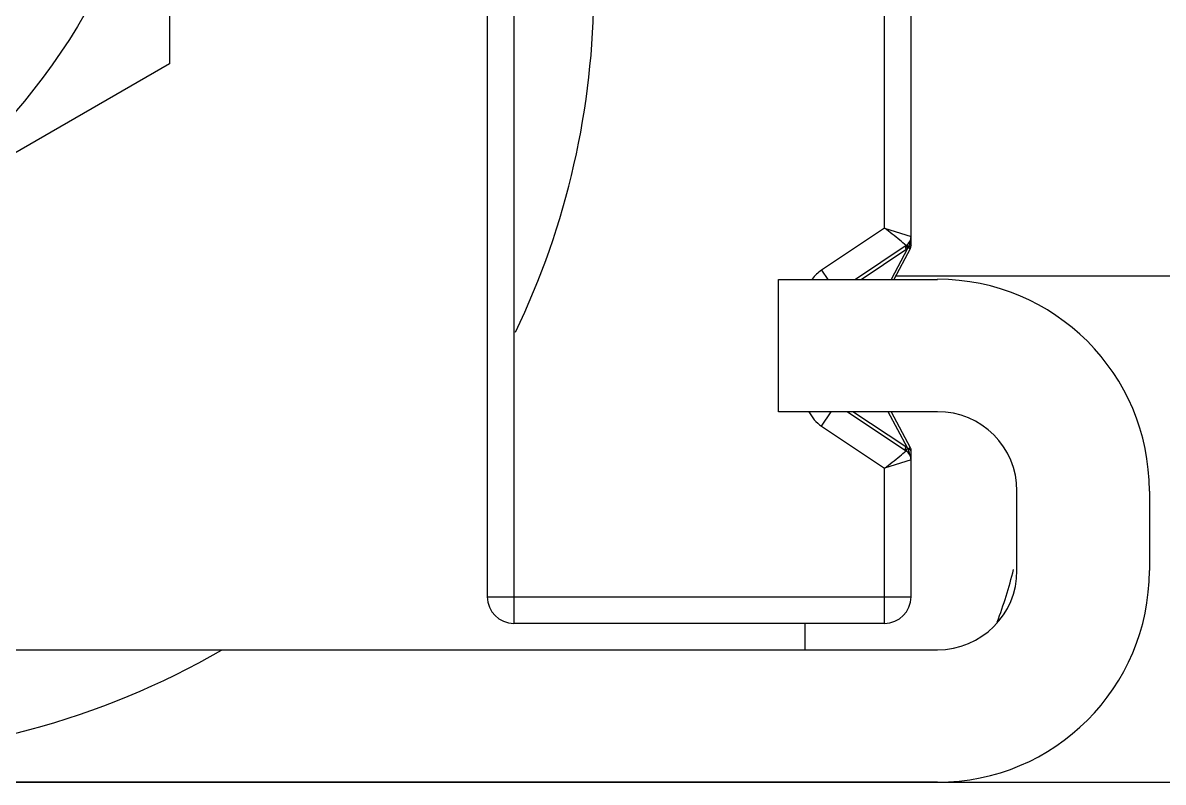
# Model space of a CAD drawing. Header units: millimetres. Extents: x -633009578 to 5705885, y -633235091 to 2571734.
# Drawn here: x 2463224.2 to 2463435.9, y 1994672.4 to 1994813.4 of the extents above; entities that cross this region are included whole.
import ezdxf

# ---------------------------------------------------------------- set-up
doc = ezdxf.new("R2010")
doc.units = ezdxf.units.MM
doc.header["$LTSCALE"] = 1000
doc.header["$MEASUREMENT"] = 0
doc.layers.get('0').update_dxf_attribs({"color": 9})
doc.layers.add('E-WIRE-系统', color=3, linetype='Continuous')

# ---------------------------------------------------------------- blocks, each defined once
blk = doc.blocks.new('G$CF4FACE3C')
at = {"layer": 'E-WIRE-系统'}
for p, q in [((-1569.22, -1538.83), (-1569.22, -1356.19)), ((-1573.66, -1535.98), (-1573.66, -1357.62)), ((-1693.66, -1385.21), (-1693.66, -1508.38)), ((-1640.33, -1469.12), (-1640.33, -1597.91)), ((-1635.88, -1472.3), (-1635.88, -1602.36)), ((-1693.66, -1508.38), (-1800.33, -1569.97)), ((-1573.66, -1535.98), (-1584.22, -1543.02)), ((-1573.66, -1535.98), (-1569.22, -1537.4)), ((-1570.01, -1538.88), (-1578.55, -1544.58)), ((-1577.58, -1544.58), (-1570.07, -1539.57)), ((-1569.82, -1539.38), (-1572.56, -1544.58)), ((-1569.37, -1539.45), (-1572.08, -1544.58)), ((-1570.13, -1539.26), (-1570.07, -1539.57)), ((-1569.91, -1539.11), (-1569.82, -1539.38)), ((-1569.82, -1539.02), (-1569.72, -1539.27)), ((-1569.82, -1539.38), (-1569.72, -1539.27)), ((-1569.79, -1539), (-1569.69, -1539.23)), ((-1569.72, -1539.27), (-1569.69, -1539.23)), ((-1569.37, -1539.45), (-1569.72, -1539.27)), ((-1569.58, -1539.19), (-1569.69, -1539.23)), ((-1569.5, -1539.15), (-1569.58, -1539.19)), ((-1584.22, -1543.02), (-1583.18, -1544.58)), ((-1571.75, -1543.96), (-1072.06, -1543.96)), ((-1591.44, -1544.58), (-1564.77, -1544.58)), ((-1591.44, -1566.8), (-1591.44, -1544.58)), ((-1564.77, -1566.8), (-1591.44, -1566.8)), ((-1584.22, -1569.25), (-1582.59, -1566.8)), ((-1579.88, -1566.8), (-1570.01, -1573.38)), ((-1570.07, -1572.7), (-1578.98, -1566.8)), ((-1569.82, -1572.88), (-1573.03, -1566.8)), ((-1572.56, -1566.8), (-1569.37, -1572.84)), ((-1584.22, -1569.25), (-1573.66, -1576.29)), ((-1569.92, -1573.15), (-1569.82, -1572.88)), ((-1569.77, -1572.95), (-1569.82, -1572.88)), ((-1569.71, -1573.02), (-1569.77, -1572.95)), ((-1569.74, -1573.04), (-1569.63, -1572.98)), ((-1569.45, -1573.13), (-1569.74, -1573.04)), ((-1569.63, -1572.98), (-1569.37, -1572.84)), ((-1569.22, -1574.86), (-1573.66, -1576.29)), ((-1569.34, -1574.16), (-1569.6, -1573.41)), ((-1569.22, -1597.91), (-1569.22, -1573.46)), ((-1573.66, -1602.36), (-1573.66, -1576.29)), ((-1551.44, -1593.47), (-1551.44, -1580.13)), ((-1529.21, -1580.13), (-1529.21, -1593.47)), ((-1640.33, -1597.91), (-1569.22, -1597.91)), ((-1573.66, -1602.36), (-1635.88, -1602.36)), ((-1586.99, -1606.8), (-1586.99, -1602.36)), ((-1858.11, -1606.8), (-1564.77, -1606.8)), ((-2293.02, -1629.02), (-1072.06, -1629.02)), ((-1564.77, -1629.02), (-1858.11, -1629.02))]:
    blk.add_line(p, q, dxfattribs=at)
blk.add_circle((-1800.33, -1446.8), 106.67, dxfattribs=at)
for centre, radius, start, end in [((-1755.86, -1495.72), 133.41, 334.351, 0), ((-1570.99, -1537.4), 1.78, 303.6901, 0), ((-1571.78, -1536.99), 3.1, 303.6772, 309.4206), ((-1571.82, -1537.9), 2.51, 327.9596, 331.995), ((-1572.02, -1537.79), 2.74, 331.9882, 335.2929), ((-1572.3, -1537.67), 3.05, 335.3163, 339.6423), ((-1569.95, -1538.27), 0.989, 297.0869, 301.1384), ((-1569.86, -1538.42), 0.819, 301.1791, 304.2817), ((-1580.77, -1548.2), 6.22, 123.6901, 144.1236), ((-1564.77, -1580.13), 35.56, 0, 90), ((-1580.77, -1564.07), 6.22, 206.1206, 236.3099), ((-1564.77, -1580.13), 13.33, 0, 90), ((-1571.8, -1575.31), 3.13, 50.7761, 56.4499), ((-1444.02, -1535.34), 131.22, 196.6885, 196.8028), ((-1570.99, -1574.86), 1.78, 0, 56.3099), ((-1530.63, -1561.48), 40.75, 196.8197, 197.0166), ((-1564.77, -1593.47), 35.56, 270, 0), ((-1564.77, -1593.47), 13.33, 270, 0), ((-1638.1, -1571.25), 88.89, 339.6685, 345.625), ((-1635.88, -1597.91), 4.44, 180, 270), ((-1573.66, -1597.91), 4.44, 270, 0), ((-1751.65, -1491.32), 133.41, 270, 300.0083)]:
    blk.add_arc(centre, radius, start, end, dxfattribs=at)
for points, knots in [([(-1570.01, -1538.88), (-1570.4, -1538.63), (-1571.56, -1537.58), (-1572.81, -1536.65), (-1573.66, -1535.98)], [0, 0, 0, 0, 0.301655, 1, 1, 1, 1]), ([(-1569.86, -1538.78), (-1569.88, -1538.79), (-1569.91, -1538.83), (-1569.92, -1538.88), (-1569.93, -1538.91)], [0, 0, 0, 0, 0.464051, 1, 1, 1, 1]), ([(-1569.93, -1538.91), (-1569.93, -1538.94), (-1569.93, -1539.01), (-1569.92, -1539.08), (-1569.91, -1539.11)], [0, 0, 0, 0, 0.453877, 1, 1, 1, 1]), ([(-1569.8, -1538.72), (-1569.85, -1538.77), (-1569.86, -1538.89), (-1569.83, -1538.99), (-1569.82, -1539.02)], [0, 0, 0, 0, 0.668538, 1, 1, 1, 1]), ([(-1569.23, -1539.04), (-1569.23, -1539.01), (-1569.24, -1538.95), (-1569.26, -1538.89), (-1569.28, -1538.86)], [0, 0, 0, 0, 0.48312, 1, 1, 1, 1]), ([(-1570.11, -1573.24), (-1570.12, -1573.21), (-1570.15, -1573.02), (-1570.12, -1572.84), (-1570.07, -1572.7)], [0, 0, 0, 0, 0.200998, 1, 1, 1, 1]), ([(-1573.66, -1576.29), (-1572.81, -1575.62), (-1571.56, -1574.69), (-1570.4, -1573.64), (-1570.01, -1573.38)], [0, 0, 0, 0, 0.698346, 1, 1, 1, 1]), ([(-1569.86, -1573.49), (-1569.93, -1573.44), (-1569.94, -1573.3), (-1569.93, -1573.19), (-1569.92, -1573.15)], [0, 0, 0, 0, 0.672918, 1, 1, 1, 1]), ([(-1569.23, -1573.25), (-1569.23, -1573.28), (-1569.24, -1573.35), (-1569.26, -1573.41), (-1569.28, -1573.44)], [0, 0, 0, 0, 0.483166, 1, 1, 1, 1])]:
    blk.add_open_spline(points, degree=3, knots=knots, dxfattribs=at)
for points in [[(-1569.76, -1538.68), (-1569.83, -1538.76), (-1569.82, -1538.89), (-1569.79, -1539)], [(-1569.44, -1538.73), (-1569.37, -1538.53), (-1569.31, -1538.32), (-1569.28, -1538.11)], [(-1569.28, -1538.11), (-1569.24, -1537.88), (-1569.22, -1537.64), (-1569.22, -1537.4)], [(-1570.11, -1539.03), (-1570.13, -1539.1), (-1570.13, -1539.18), (-1570.13, -1539.26)], [(-1569.22, -1538.83), (-1569.22, -1538.94), (-1569.31, -1539.04), (-1569.4, -1539.1)], [(-1569.37, -1539.45), (-1569.3, -1539.32), (-1569.23, -1539.19), (-1569.23, -1539.04)], [(-1569.22, -1573.47), (-1569.22, -1573.33), (-1569.33, -1573.19), (-1569.45, -1573.13)], [(-1569.37, -1572.84), (-1569.3, -1572.97), (-1569.23, -1573.11), (-1569.23, -1573.25)], [(-1569.22, -1574.86), (-1569.21, -1574.63), (-1569.27, -1574.39), (-1569.34, -1574.16)]]:
    blk.add_open_spline(points, degree=3, dxfattribs=at)

msp = doc.modelspace()

# ---------------------------------------------------------------- block references
at = {"xscale": 1.10592, "yscale": 1.10592, "zscale": 1.10592}
msp.add_blockref('G$CF4FACE3C', (2465124.5, 1996473.94, -46.08), dxfattribs=at)

doc.saveas('drawing.dxf')
